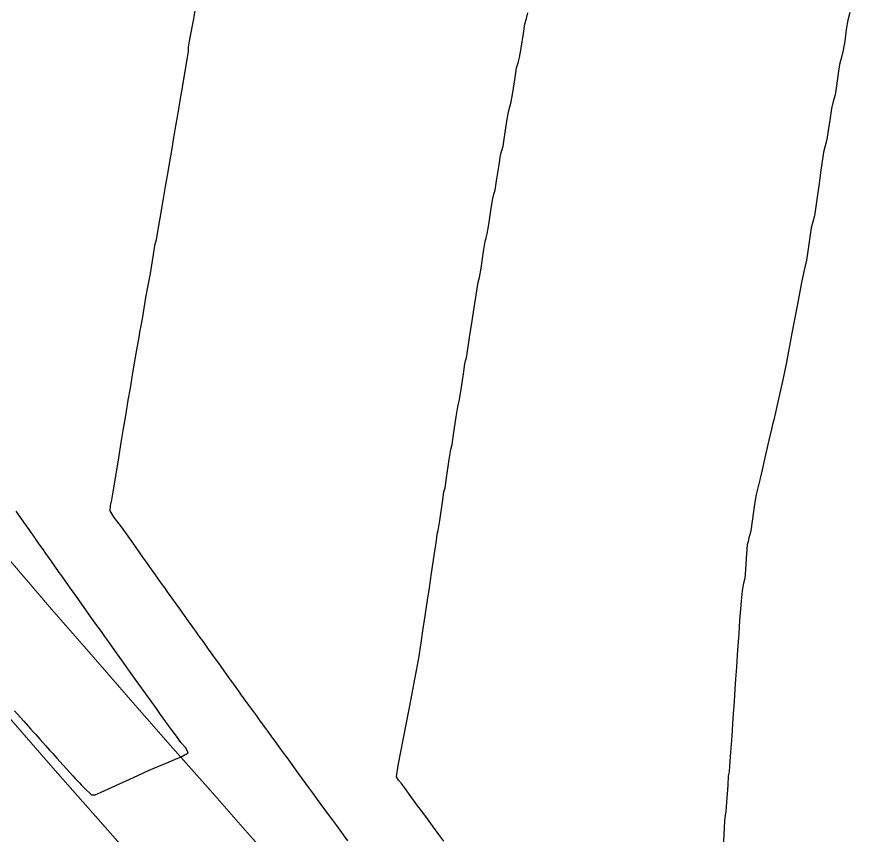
# Model space of a CAD drawing. Header units: millimetres. Extents: x 340454 to 342791, y 6993867 to 6995092.
# Drawn here: x 340839.07 to 340855.56, y 6994570.46 to 6994586.33 of the extents above; entities that cross this region are included whole.
import ezdxf

# ---------------------------------------------------------------- set-up
doc = ezdxf.new("R2010")
doc.units = ezdxf.units.MM
doc.header["$LTSCALE"] = 10
for name, color, linetype in [('T-HM-CURVA_INTERMEDIARIA', 45, 'Continuous'), ('T-HM-CURVA_MESTRA', 20, 'Continuous'), ('URB-Calçadas', 2, 'Continuous'), ('URB-Quadras', 3, 'Continuous')]:
    doc.layers.add(name, color=color, linetype=linetype)

msp = doc.modelspace()

# ---------------------------------------------------------------- linework, layer by layer
at = {"layer": 'T-HM-CURVA_INTERMEDIARIA', "color": 45, "linetype": 'Continuous', "lineweight": -3, "flags": 128}
for points, elevation in [([(340845.479, 6994570.364), (340845.393, 6994570.48), (340845.327, 6994570.571), (340845.261, 6994570.661), (340845.183, 6994570.766), (340845.102, 6994570.877), (340845.032, 6994570.973), (340844.961, 6994571.07), (340844.888, 6994571.169), (340844.811, 6994571.274), (340844.735, 6994571.379), (340844.663, 6994571.478), (340844.592, 6994571.575), (340844.521, 6994571.672), (340844.441, 6994571.782), (340844.364, 6994571.888), (340844.298, 6994571.979), (340844.232, 6994572.069), (340844.147, 6994572.186), (340844.066, 6994572.298), (340844.004, 6994572.383), (340843.943, 6994572.468), (340843.854, 6994572.591), (340843.768, 6994572.709), (340843.711, 6994572.787), (340843.654, 6994572.866), (340843.56, 6994572.996), (340843.47, 6994573.12), (340843.418, 6994573.192), (340843.366, 6994573.264), (340843.268, 6994573.401), (340843.173, 6994573.533), (340843.126, 6994573.598), (340843.079, 6994573.663), (340842.975, 6994573.807), (340842.875, 6994573.947), (340842.833, 6994574.005), (340842.792, 6994574.063), (340842.683, 6994574.214), (340842.578, 6994574.361), (340842.541, 6994574.412), (340842.505, 6994574.462), (340842.391, 6994574.621), (340842.28, 6994574.777), (340842.25, 6994574.819), (340842.219, 6994574.862), (340842.1, 6994575.029), (340841.983, 6994575.193), (340841.934, 6994575.262), (340841.867, 6994575.355), (340841.75, 6994575.52), (340841.685, 6994575.611), (340841.649, 6994575.662), (340841.605, 6994575.723), (340841.506, 6994575.863), (340841.388, 6994576.029), (340841.281, 6994576.18), (340841.185, 6994576.315), (340841.09, 6994576.449), (340840.949, 6994576.634), (340840.871, 6994576.759), (340840.88, 6994576.865), (340840.906, 6994576.974), (340840.931, 6994577.133), (340840.98, 6994577.432), (340841.038, 6994577.791), (340841.086, 6994578.084), (340841.124, 6994578.318), (340841.173, 6994578.612), (340841.222, 6994578.907), (340841.262, 6994579.141), (340841.312, 6994579.437), (340841.376, 6994579.814), (340841.43, 6994580.131), (340841.453, 6994580.266), (340841.467, 6994580.318), (340841.501, 6994580.521), (340841.564, 6994580.895), (340841.598, 6994581.099), (340841.616, 6994581.163), (340841.65, 6994581.364), (340841.712, 6994581.734), (340841.746, 6994581.937), (340841.768, 6994582.013), (340841.79, 6994582.141), (340841.839, 6994582.434), (340841.898, 6994582.778), (340841.944, 6994583.047), (340841.98, 6994583.261), (340842.025, 6994583.525), (340842.07, 6994583.788), (340842.105, 6994583.997), (340842.149, 6994584.255), (340842.193, 6994584.512), (340842.228, 6994584.716), (340842.27, 6994584.967), (340842.324, 6994585.283), (340842.369, 6994585.547), (340842.389, 6994585.664), (340842.391, 6994585.757), (340842.424, 6994585.94), (340842.484, 6994586.27), (340842.517, 6994586.454)], 724), ([(340847.339, 6994570.356), (340847.239, 6994570.491), (340847.12, 6994570.653), (340847.019, 6994570.789), (340846.929, 6994570.912), (340846.817, 6994571.064), (340846.683, 6994571.246), (340846.572, 6994571.397), (340846.514, 6994571.476), (340846.461, 6994571.54), (340846.419, 6994571.606), (340846.455, 6994571.823), (340846.551, 6994572.326), (340846.671, 6994572.951), (340846.783, 6994573.534), (340846.853, 6994573.909), (340846.899, 6994574.202), (340846.933, 6994574.435), (340846.975, 6994574.729), (340847.021, 6994575.029), (340847.058, 6994575.27), (340847.101, 6994575.552), (340847.151, 6994575.897), (340847.193, 6994576.185), (340847.211, 6994576.31), (340847.229, 6994576.38), (340847.258, 6994576.575), (340847.311, 6994576.933), (340847.34, 6994577.13), (340847.361, 6994577.211), (340847.39, 6994577.405), (340847.442, 6994577.757), (340847.472, 6994577.953), (340847.496, 6994578.047), (340847.525, 6994578.239), (340847.577, 6994578.586), (340847.607, 6994578.781), (340847.621, 6994578.834), (340847.634, 6994578.887), (340847.664, 6994579.077), (340847.715, 6994579.419), (340847.745, 6994579.612), (340847.76, 6994579.671), (340847.776, 6994579.731), (340847.795, 6994579.854), (340847.836, 6994580.125), (340847.886, 6994580.448), (340847.939, 6994580.779), (340847.984, 6994581.064), (340848.005, 6994581.192), (340848.031, 6994581.288), (340848.058, 6994581.466), (340848.108, 6994581.789), (340848.138, 6994581.98), (340848.158, 6994582.056), (340848.179, 6994582.132), (340848.208, 6994582.315), (340848.256, 6994582.629), (340848.286, 6994582.816), (340848.308, 6994582.898), (340848.33, 6994582.98), (340848.359, 6994583.162), (340848.407, 6994583.469), (340848.437, 6994583.656), (340848.46, 6994583.744), (340848.484, 6994583.832), (340848.514, 6994584.014), (340848.56, 6994584.314), (340848.591, 6994584.499), (340848.616, 6994584.594), (340848.642, 6994584.689), (340848.672, 6994584.869), (340848.718, 6994585.162), (340848.748, 6994585.347), (340848.776, 6994585.449), (340848.803, 6994585.55), (340848.833, 6994585.73), (340848.878, 6994586.015), (340848.909, 6994586.2), (340848.938, 6994586.308), (340848.968, 6994586.416)], 723), ([(340855.204, 6994586.419), (340855.166, 6994586.274), (340855.137, 6994586.095), (340855.105, 6994585.865), (340855.078, 6994585.693), (340855.042, 6994585.554), (340855.006, 6994585.416), (340854.978, 6994585.237), (340854.945, 6994584.998), (340854.918, 6994584.826), (340854.884, 6994584.694), (340854.85, 6994584.562), (340854.823, 6994584.383), (340854.788, 6994584.136), (340854.762, 6994583.963), (340854.73, 6994583.838), (340854.697, 6994583.712), (340854.675, 6994583.576), (340854.645, 6994583.363), (340854.609, 6994583.105), (340854.571, 6994582.84), (340854.539, 6994582.617), (340854.518, 6994582.483), (340854.488, 6994582.367), (340854.459, 6994582.251), (340854.431, 6994582.069), (340854.394, 6994581.796), (340854.367, 6994581.62), (340854.34, 6994581.51), (340854.312, 6994581.401), (340854.271, 6994581.19), (340854.184, 6994580.733), (340854.077, 6994580.171), (340853.976, 6994579.646), (340853.907, 6994579.301), (340853.832, 6994578.956), (340853.765, 6994578.668), (340853.73, 6994578.524), (340853.708, 6994578.435), (340853.686, 6994578.345), (340853.637, 6994578.129), (340853.554, 6994577.766), (340853.506, 6994577.555), (340853.486, 6994577.472), (340853.466, 6994577.392), (340853.446, 6994577.312), (340853.426, 6994577.234), (340853.407, 6994577.158), (340853.388, 6994577.081), (340853.36, 6994576.89), (340853.313, 6994576.564), (340853.285, 6994576.377), (340853.268, 6994576.306), (340853.251, 6994576.237), (340853.233, 6994576.169), (340853.217, 6994576.101), (340853.204, 6994575.926), (340853.182, 6994575.624), (340853.17, 6994575.452), (340853.154, 6994575.389), (340853.139, 6994575.327), (340853.121, 6994575.212), (340853.097, 6994575.016), (340853.084, 6994574.856), (340853.07, 6994574.641), (340853.053, 6994574.38), (340853.037, 6994574.15), (340853.024, 6994573.964), (340853.008, 6994573.731), (340852.992, 6994573.496), (340852.979, 6994573.307), (340852.962, 6994573.069), (340852.946, 6994572.83), (340852.933, 6994572.636), (340852.916, 6994572.393), (340852.894, 6994572.083), (340852.876, 6994571.819), (340852.868, 6994571.703), (340852.85, 6994571.628), (340852.838, 6994571.446), (340852.816, 6994571.114), (340852.803, 6994570.932), (340852.787, 6994570.866), (340852.779, 6994570.751), (340852.762, 6994570.484), (340852.741, 6994570.165)], 722)]:
    msp.add_lwpolyline(points, dxfattribs=dict(at, elevation=elevation))
at = {"layer": 'T-HM-CURVA_MESTRA', "color": 20, "linetype": 'Continuous', "lineweight": -3, "elevation": 725, "flags": 128}
msp.add_lwpolyline([(340839.02, 6994572.888), (340839.07, 6994572.824), (340839.197, 6994572.682), (340839.325, 6994572.539), (340839.376, 6994572.481), (340839.428, 6994572.424), (340839.514, 6994572.328), (340839.615, 6994572.215), (340839.696, 6994572.124), (340839.757, 6994572.057), (340839.796, 6994572.013), (340839.836, 6994571.969), (340839.958, 6994571.833), (340840.087, 6994571.69), (340840.146, 6994571.625), (340840.192, 6994571.574), (340840.237, 6994571.526), (340840.274, 6994571.487), (340840.309, 6994571.45), (340840.348, 6994571.41), (340840.411, 6994571.347), (340840.469, 6994571.293), (340840.511, 6994571.256), (340840.579, 6994571.256), (340840.698, 6994571.309), (340840.98, 6994571.438), (340841.324, 6994571.594), (340841.629, 6994571.733), (340841.971, 6994571.878), (340842.257, 6994571.997), (340842.385, 6994572.074), (340842.335, 6994572.167), (340842.241, 6994572.272), (340842.174, 6994572.366), (340842.074, 6994572.504), (340841.952, 6994572.673), (340841.849, 6994572.816), (340841.767, 6994572.93), (340841.664, 6994573.073), (340841.561, 6994573.217), (340841.479, 6994573.33), (340841.376, 6994573.474), (340841.246, 6994573.656), (340841.136, 6994573.809), (340841.089, 6994573.875), (340841.06, 6994573.917), (340840.993, 6994574.01), (340840.87, 6994574.182), (340840.803, 6994574.277), (340840.766, 6994574.329), (340840.701, 6994574.42), (340840.582, 6994574.586), (340840.516, 6994574.678), (340840.472, 6994574.741), (340840.352, 6994574.91), (340840.231, 6994575.08), (340840.178, 6994575.155), (340840.063, 6994575.317), (340839.946, 6994575.482), (340839.915, 6994575.526), (340839.884, 6994575.569), (340839.774, 6994575.726), (340839.661, 6994575.885), (340839.626, 6994575.935), (340839.591, 6994575.984), (340839.485, 6994576.134), (340839.377, 6994576.288), (340839.337, 6994576.344), (340839.298, 6994576.401), (340839.197, 6994576.544), (340839.093, 6994576.691), (340839.049, 6994576.755)], dxfattribs=at)
at = {"layer": 'URB-Calçadas', "lineweight": 0}
msp.add_lwpolyline([(340947.007, 6994560.764, -0.090606), (340859.912, 6994651.512, 0.43018), (340849.186, 6994653.399), (340808.98, 6994623.567, 0.451105), (340807.636, 6994613.645, 0.090816), (340911.779, 6994506.658, 0.478228), (340922.171, 6994508.353), (340948.954, 6994550.671, 0.396473)], format="xyb", close=True, dxfattribs=at)
msp.add_lwpolyline([(340906.482, 6994496.93, -0.090947), (340799.111, 6994606.609, 0.475649), (340788.845, 6994608.722), (340739.93, 6994572.502, 0.267986), (340737.938, 6994567.915, -0.173456), (340714.47, 6994467.492, 0.151029)], format="xyb", dxfattribs=at)
at = {"layer": 'URB-Quadras', "color": 252, "lineweight": 0}
msp.add_lwpolyline([(340912.937, 6994508.288, -0.090816), (340809.297, 6994614.759, -0.400356), (340810.47, 6994621.559), (340850.676, 6994651.391, -0.43018), (340857.826, 6994650.133, 0.090606), (340945.543, 6994558.736, -0.396473), (340946.842, 6994552.008), (340920.058, 6994509.69, -0.42996)], format="xyb", close=True, dxfattribs=at)
msp.add_lwpolyline([(340815.241, 6994491.926, 0.038213), (340872.813, 6994444.815, 0.427498), (340879.9, 6994446.24), (340906.67, 6994488.537, 0.399537), (340905.329, 6994495.296, -0.090947), (340797.453, 6994605.491, 0.427165), (340790.332, 6994606.713), (340742.106, 6994571.002, 0.26508), (340740.108, 6994566.469, -0.172307), (340715.611, 6994465.576, -0.089172), (340715.611, 6994465.576, -2.016247), (340701.917, 6994473.704, 0.157194), (340704.27, 6994475.674, 0.197995), (340722.466, 6994581.029, 0.104869), (340721.604, 6994582.915), (340685.606, 6994631.482, 0.2535), (340684.742, 6994631.884, -0.18056), (340678.012, 6994633.945)], format="xyb", dxfattribs=at)

doc.saveas('drawing.dxf')
